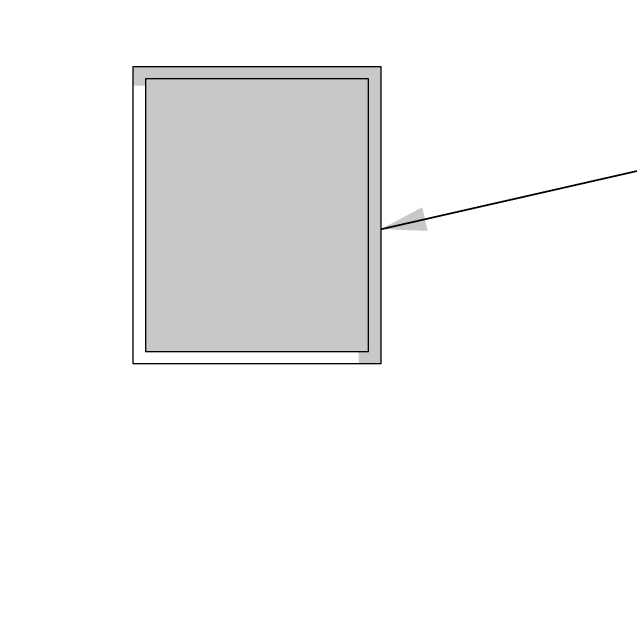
# Model space of a CAD drawing. Header units: millimetres. Extents: x 318905 to 439572, y -5133 to 105868.
# Drawn here: x 366355 to 368847, y 2922 to 5334 of the extents above; entities that cross this region are included whole.
import ezdxf

# ---------------------------------------------------------------- set-up
doc = ezdxf.new("R2010")
doc.units = ezdxf.units.MM
doc.header["$MEASUREMENT"] = 0
for name, color, linetype, lineweight in [('0_Stylo_No__98', 154, 'Continuous', 0), ('2D -  Dessin général_Stylo_No__1', 7, 'Continuous', 5), ('2D - Dessin général_Stylo_No__1', 7, 'Continuous', 5), ('INTI_Etiquettes_Stylo_No__1', 7, 'Continuous', 5)]:
    doc.layers.add(name, color=color, linetype=linetype, lineweight=lineweight)
doc.layers.add('2D - Dessin général_Stylo_No__81', color=7, linetype='Continuous', lineweight=13, true_color=0x6a6a6a)
doc.styles.add('STYLE_GENERE_3', font='')
doc.styles.get('STYLE_GENERE_3').set_extended_font_data('Arial')
doc.dimstyles.new('STYLE_GENERE__1', dxfattribs={"dimtxt": 200, "dimasz": 142.5, "dimexe": 0.18, "dimexo": 500, "dimgap": 0.09, "dimtad": 0, "dimtih": 1, "dimtoh": 1, "dimlfac": 0.001, "dimzin": 0, "dimdsep": 46, "dimtxsty": 'STYLE_GENERE_3', "dimblk": 'ARROWHEAD_6', "dimblk1": 'ARROWHEAD_6', "dimblk2": 'ARROWHEAD_6', "dimcen": 0.09, "dimclrd": 154, "dimclre": 154, "dimclrt": 154, "dimazin": 0, "dimtfac": 1, "dimtdec": 4, "dimtmove": 0, "dimatfit": 3, "dimfxl": 0, "dimtolj": 1, "dimtzin": 0, "dimarcsym": 0})
doc.dimstyles.new('STYLE_GENERE__3', dxfattribs={"dimtxt": 0.18, "dimasz": 182.4, "dimexe": 0.18, "dimexo": 0.0625, "dimgap": 0.09, "dimtad": 0, "dimtih": 1, "dimtoh": 1, "dimdec": 4, "dimzin": 0, "dimdsep": 46, "dimcen": 0.09, "dimadec": 0, "dimazin": 0, "dimtfac": 1, "dimtdec": 4, "dimtmove": 0, "dimatfit": 3, "dimldrblk": 'ARROWHEAD_5', "dimfxl": 0, "dimtolj": 1, "dimtzin": 0, "dimarcsym": 0})

# ---------------------------------------------------------------- blocks, each defined once
blk = doc.blocks.new('*D124')
at = {"layer": '0_Stylo_No__98', "linetype": 'Continuous'}
for p, q in [((352187.7, 7634.5), (352187.7, 7747)), ((352262.7, 7559.5), (352112.7, 7709.5)), ((352687.7, 7634.5), (352047.1, 7634.5)), ((352187.7, 3678.3), (352187.7, 7634.5)), ((352187.7, -552.4), (352187.7, 3403.7)), ((352112.7, -477.4), (352262.7, -627.4)), ((352328.3, -552.4), (351687.7, -552.4)), ((352187.7, -664.9), (352187.7, -552.4))]:
    blk.add_line(p, q, dxfattribs=at)
at = {"layer": '0_Stylo_No__98', "insert": (351920.8, 3441), "char_height": 200, "attachment_point": 7, "style": 'STYLE_GENERE_3'}
blk.add_mtext('\\A1;{\\pql;\\fArial|b0|i0|c0|p34;8,19}', dxfattribs=at)
blk = doc.blocks.new('ARROWHEAD_6')
at = {"color": 0, "linetype": 'Continuous', "lineweight": 0}
for p, q in [((-0.5, -0.5), (0.5, 0.5)), ((0, 0), (-1, 0))]:
    blk.add_line(p, q, dxfattribs=at)
blk = doc.blocks.new('ARROWHEAD_5')
at = {"linetype": 'Continuous', "lineweight": 0}
blk.add_hatch(color=0, dxfattribs=at).paths.add_polyline_path([(-1, 0.2679), (0, 0), (-1, -0.2679)])
at = {"color": 0, "linetype": 'Continuous', "lineweight": 0}
blk.add_line((0, 0), (-1, 0), dxfattribs=at)

msp = doc.modelspace()

# ---------------------------------------------------------------- hatches: boundary and pattern name
at = {"layer": '2D - Dessin général_Stylo_No__81', "linetype": 'Continuous', "lineweight": 0, "true_color": 0x1a1a1a}
msp.add_hatch(color=179, dxfattribs=at).paths.add_polyline_path([(366842.767, 5115.835), (366842.767, 5038.692), (367752.52, 5038.692), (367752.52, 3914.863), (367842.767, 3914.863), (367842.767, 5115.835)])
at = {"layer": '2D - Dessin général_Stylo_No__81', "linetype": 'Continuous', "lineweight": 0, "true_color": 0x0a0a0a}
msp.add_hatch(color=168, dxfattribs=at).paths.add_polyline_path([(367792.767, 3964.863), (367792.767, 5066.11), (366892.767, 5066.11), (366892.767, 3964.863)])

# ---------------------------------------------------------------- linework, layer by layer
at = {"layer": '2D -  Dessin général_Stylo_No__1', "linetype": 'Continuous', "flags": 128}
msp.add_lwpolyline([(366842.767, 5115.835), (367842.767, 5115.835), (367842.767, 3914.863), (366842.767, 3914.863)], close=True, dxfattribs=at)
at = {"layer": '2D - Dessin général_Stylo_No__1', "linetype": 'Continuous', "flags": 128}
msp.add_lwpolyline([(367792.767, 3964.863), (367792.767, 5066.11), (366892.767, 5066.11), (366892.767, 3964.863)], close=True, dxfattribs=at)

# ---------------------------------------------------------------- dimensions: what is measured, and where the dimension line sits
at = {"color": 154, "linetype": 'Continuous', "lineweight": 0}
dim = msp.add_linear_dim(base=(352187.679, 7634.463), p1=(352187.679, -552.434), p2=(369844.465, 7634.463), angle=90, dimstyle='STYLE_GENERE__1', dxfattribs=at)
dim.commit()
dim.dimension.update_dxf_attribs({"geometry": '*D124', "text_midpoint": (352215.877, 3541.014), "dimtype": 160})

# ---------------------------------------------------------------- leaders
at = {"layer": 'INTI_Etiquettes_Stylo_No__1', "linetype": 'Continuous', "annotation_type": 0, "has_hookline": 1, "hookline_direction": 0, "text_width": 2801.194}
msp.add_leader([(367842.767, 4459.098), (370989.997, 5173.771), (371529.907, 5173.771)], dimstyle='STYLE_GENERE__3', dxfattribs=at)

doc.saveas('drawing.dxf')
